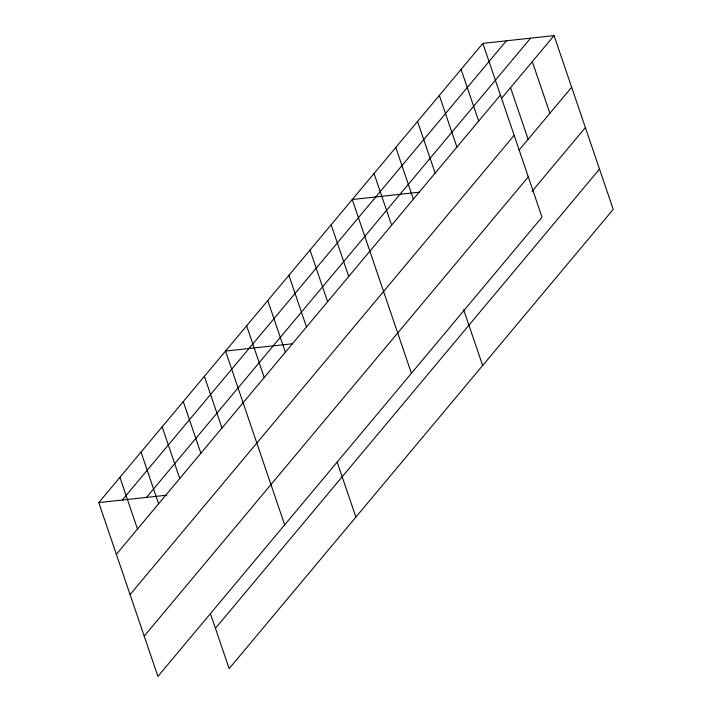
<?xml version="1.0" encoding="UTF-8"?>
<svg xmlns="http://www.w3.org/2000/svg" width="712" height="712" viewBox="0 0 712 712"><rect width="100%" height="100%" fill="white"/><g stroke="black" fill="none" stroke-linecap="round" stroke-linejoin="round"><path stroke-width="1.07" d="M482.852 43.379L542.01 217.151L157.93 676.4L98.772 502.619L482.852 43.379L554.069 35.6L613.228 209.381L229.148 668.621L210.485 613.797M122.277 500.055L506.357 40.806M146.485 497.412L530.565 38.163M116.368 554.292L500.447 95.052M501.408 98.559L554.069 35.6M130.082 594.591L514.162 135.342M519.004 150.232L571.656 87.273M144.216 636.11L528.295 176.861M532.015 191.368L585.38 127.573M215.433 628.331L599.513 169.082M419.208 192.213L352.262 199.52L411.429 373.302M292.463 343.762L225.517 351.069L284.675 524.851M98.772 502.619L166.786 495.196M532.3 61.624L549.895 113.297M510.54 87.647L528.135 139.321M461.091 69.402L478.678 121.076M439.322 95.426L456.917 147.099M417.561 121.449L435.148 173.123M463.619 309.658L482.638 365.523M395.792 147.473L413.387 199.146M374.031 173.497L391.627 225.17M331.142 224.778L348.738 276.452M310.014 250.037L327.609 301.71M288.894 275.295L306.48 326.968M337.23 462.248L355.893 517.072M267.765 300.553L285.361 352.226M246.646 325.811L264.232 377.485M204.397 376.328L221.984 428.001M183.269 401.586L200.864 453.259M162.149 426.844L179.736 478.517M141.02 452.102L158.616 503.776M119.901 477.36L137.487 529.034"/></g></svg>
